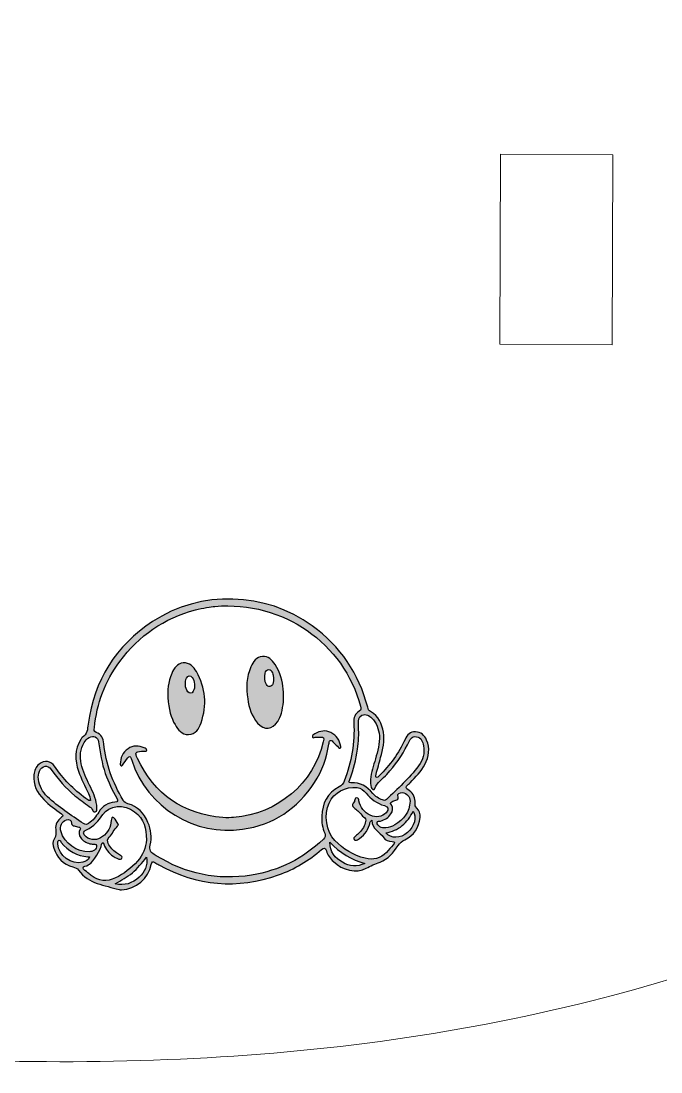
# Model space of a CAD drawing. Header units: millimetres. Extents: x 61 to 267, y -342 to -26.
# Drawn here: x 136.33 to 164.82, y -342.12 to -295.32 of the extents above; entities that cross this region are included whole.
import ezdxf

# ---------------------------------------------------------------- set-up
doc = ezdxf.new("R2010")
doc.units = ezdxf.units.MM
doc.header["$MEASUREMENT"] = 0
doc.layers.add('Layer 1', color=7, linetype='Continuous', lineweight=0)

# ---------------------------------------------------------------- blocks, each defined once
blk = doc.blocks.new('Block_1')
at = {"layer": 'Layer 1', "true_color": 0x000000, "transparency": 33554687}
h = blk.add_hatch(color=18, dxfattribs=at)
h.dxf.hatch_style = 2
edge = h.paths.add_edge_path()
edge.add_spline(control_points=[(141.924, -332.552), (141.711, -332.815), (141.525, -333.053), (141.291, -333.248), (141.057, -333.441), (140.793, -333.583), (140.529, -333.735), (140.937, -333.834), (141.286, -333.725), (141.588, -333.448), (141.84, -333.216), (141.978, -332.939), (141.924, -332.552)], knot_values=[0, 0, 0, 0, 1, 1, 1, 2, 2, 2, 3, 3, 3, 4, 4, 4, 4], degree=3, periodic=0)
edge = h.paths.add_edge_path()
edge.add_spline(control_points=[(151.642, -332.832), (151.041, -332.666), (150.531, -332.356), (150.077, -331.882), (150.088, -332.334), (150.317, -332.594), (150.641, -332.78), (150.96, -332.962), (151.297, -332.997), (151.642, -332.832)], knot_values=[0, 0, 0, 0, 1, 1, 1, 2, 2, 2, 3, 3, 3, 3], degree=3, periodic=0)
edge = h.paths.add_edge_path()
edge.add_spline(control_points=[(153.786, -330.508), (153.669, -330.759), (153.509, -330.972), (153.302, -331.148), (153.094, -331.325), (152.848, -331.418), (152.575, -331.475), (152.807, -331.739), (153.226, -331.724), (153.536, -331.46), (153.842, -331.199), (153.971, -330.739), (153.786, -330.508)], knot_values=[0, 0, 0, 0, 1, 1, 1, 2, 2, 2, 3, 3, 3, 4, 4, 4, 4], degree=3, periodic=0)
edge = h.paths.add_edge_path()
edge.add_spline(control_points=[(139.386, -332.544), (139.356, -332.538), (139.334, -332.532), (139.313, -332.531), (138.815, -332.513), (138.436, -332.275), (138.128, -331.9), (138.097, -331.863), (138.085, -331.78), (138.024, -331.802), (137.963, -331.824), (137.975, -331.901), (137.977, -331.959), (137.99, -332.48), (138.583, -332.916), (139.088, -332.773), (139.21, -332.738), (139.331, -332.691), (139.386, -332.544)], knot_values=[0, 0, 0, 0, 1, 1, 1, 2, 2, 2, 3, 3, 3, 4, 4, 4, 5, 5, 5, 6, 6, 6, 6], degree=3, periodic=0)
edge = h.paths.add_edge_path()
edge.add_spline(control_points=[(152.577, -331.244), (152.707, -331.244), (152.845, -331.191), (152.971, -331.116), (153.371, -330.876), (153.635, -330.54), (153.653, -330.058), (153.661, -329.853), (153.504, -329.701), (153.309, -329.679), (153.206, -329.668), (153.085, -329.749), (153.103, -329.797), (153.194, -330.034), (152.99, -330.005), (152.887, -330.062), (152.814, -330.103), (152.747, -330.129), (152.82, -330.229), (152.918, -330.363), (152.878, -330.497), (152.801, -330.623), (152.694, -330.798), (152.528, -330.89), (152.336, -330.947), (152.285, -330.962), (152.199, -330.933), (152.191, -331.012), (152.182, -331.091), (152.238, -331.154), (152.302, -331.201), (152.379, -331.256), (152.467, -331.254), (152.577, -331.244)], knot_values=[0, 0, 0, 0, 1, 1, 1, 2, 2, 2, 3, 3, 3, 4, 4, 4, 5, 5, 5, 6, 6, 6, 7, 7, 7, 8, 8, 8, 9, 9, 9, 10, 10, 10, 11, 11, 11, 11], degree=3, periodic=0)
edge = h.paths.add_edge_path()
edge.add_spline(control_points=[(139.37, -332.31), (139.451, -332.301), (139.536, -332.303), (139.601, -332.242), (139.663, -332.184), (139.715, -332.111), (139.696, -332.027), (139.677, -331.937), (139.587, -331.995), (139.531, -331.977), (139.487, -331.964), (139.438, -331.966), (139.393, -331.954), (139.231, -331.909), (139.093, -331.826), (138.993, -331.686), (138.907, -331.565), (138.895, -331.442), (138.967, -331.308), (138.998, -331.251), (138.949, -331.222), (138.901, -331.209), (138.834, -331.191), (138.764, -331.18), (138.696, -331.163), (138.637, -331.148), (138.588, -331.125), (138.588, -331.048), (138.588, -330.904), (138.497, -330.843), (138.36, -330.89), (138.143, -330.965), (138.048, -331.17), (138.114, -331.419), (138.248, -331.918), (138.852, -332.346), (139.37, -332.31)], knot_values=[0, 0, 0, 0, 1, 1, 1, 2, 2, 2, 3, 3, 3, 4, 4, 4, 5, 5, 5, 6, 6, 6, 7, 7, 7, 8, 8, 8, 9, 9, 9, 10, 10, 10, 11, 11, 11, 12, 12, 12, 12], degree=3, periodic=0)
edge = h.paths.add_edge_path()
edge.add_spline(control_points=[(139.704, -330.231), (139.709, -330.296), (139.713, -330.325), (139.714, -330.354), (139.714, -330.424), (139.725, -330.507), (139.64, -330.533), (139.556, -330.559), (139.532, -330.481), (139.507, -330.424), (139.479, -330.36), (139.424, -330.329), (139.372, -330.291), (139.159, -330.136), (138.941, -329.986), (138.737, -329.821), (138.325, -329.486), (137.992, -329.079), (137.682, -328.65), (137.521, -328.427), (137.271, -328.467), (137.16, -328.719), (137.11, -328.835), (137.09, -328.956), (137.11, -329.08), (137.158, -329.384), (137.281, -329.648), (137.511, -329.861), (138.002, -330.318), (138.563, -330.681), (139.113, -331.058), (139.198, -331.117), (139.261, -331.092), (139.336, -331.048), (139.542, -330.929), (139.671, -330.738), (139.793, -330.546), (139.963, -330.279), (140.2, -330.129), (140.51, -330.1), (140.655, -330.086), (140.661, -330.038), (140.594, -329.925), (140.386, -329.577), (140.225, -329.207), (140.087, -328.826), (139.922, -328.371), (139.868, -327.893), (139.787, -327.421), (139.75, -327.199), (139.566, -327.12), (139.366, -327.227), (139.271, -327.277), (139.199, -327.353), (139.146, -327.447), (138.975, -327.746), (138.936, -328.065), (139.014, -328.397), (139.092, -328.73), (139.234, -329.038), (139.384, -329.343), (139.529, -329.637), (139.671, -329.934), (139.704, -330.231)], knot_values=[0, 0, 0, 0, 1, 1, 1, 2, 2, 2, 3, 3, 3, 4, 4, 4, 5, 5, 5, 6, 6, 6, 7, 7, 7, 8, 8, 8, 9, 9, 9, 10, 10, 10, 11, 11, 11, 12, 12, 12, 13, 13, 13, 14, 14, 14, 15, 15, 15, 16, 16, 16, 17, 17, 17, 18, 18, 18, 19, 19, 19, 20, 20, 20, 21, 21, 21, 21], degree=3, periodic=0)
edge = h.paths.add_edge_path()
edge.add_spline(control_points=[(152.288, -327.148), (152.255, -326.834), (152.162, -326.571), (151.956, -326.363), (151.836, -326.243), (151.69, -326.162), (151.511, -326.23), (151.333, -326.298), (151.361, -326.462), (151.351, -326.605), (151.348, -326.651), (151.354, -326.698), (151.357, -326.745), (151.38, -327.08), (151.362, -327.413), (151.316, -327.744), (151.253, -328.205), (151.136, -328.652), (150.973, -329.087), (150.951, -329.146), (150.875, -329.257), (151.024, -329.244), (151.445, -329.206), (151.739, -329.408), (151.99, -329.713), (152.105, -329.851), (152.256, -329.941), (152.423, -330.005), (152.488, -330.03), (152.541, -330.034), (152.598, -329.98), (153.101, -329.505), (153.618, -329.044), (154.033, -328.486), (154.229, -328.223), (154.315, -327.918), (154.255, -327.59), (154.223, -327.41), (154.16, -327.229), (153.94, -327.191), (153.707, -327.151), (153.648, -327.338), (153.567, -327.493), (153.556, -327.514), (153.547, -327.535), (153.537, -327.556), (153.292, -328.033), (152.992, -328.469), (152.626, -328.864), (152.439, -329.067), (152.179, -329.211), (152.086, -329.497), (152.075, -329.532), (152.036, -329.545), (151.997, -329.535), (151.952, -329.524), (151.931, -329.487), (151.921, -329.447), (151.894, -329.332), (151.891, -329.215), (151.899, -329.097), (151.921, -328.778), (152.02, -328.478), (152.113, -328.175), (152.217, -327.832), (152.292, -327.484), (152.288, -327.148)], knot_values=[0, 0, 0, 0, 1, 1, 1, 2, 2, 2, 3, 3, 3, 4, 4, 4, 5, 5, 5, 6, 6, 6, 7, 7, 7, 8, 8, 8, 9, 9, 9, 10, 10, 10, 11, 11, 11, 12, 12, 12, 13, 13, 13, 14, 14, 14, 15, 15, 15, 16, 16, 16, 17, 17, 17, 18, 18, 18, 19, 19, 19, 20, 20, 20, 21, 21, 21, 22, 22, 22, 22], degree=3, periodic=0)
edge = h.paths.add_edge_path()
edge.add_spline(control_points=[(139.985, -331.897), (139.925, -331.932), (139.926, -331.963), (139.923, -331.992), (139.895, -332.198), (139.555, -332.749), (139.386, -332.863), (139.366, -332.876), (139.342, -332.884), (139.326, -332.9), (139.257, -332.968), (139.085, -332.926), (139.094, -333.031), (139.101, -333.109), (139.232, -333.178), (139.31, -333.248), (139.358, -333.291), (139.41, -333.329), (139.461, -333.369), (139.795, -333.63), (140.152, -333.656), (140.533, -333.479), (140.917, -333.3), (141.234, -333.038), (141.518, -332.727), (141.766, -332.454), (141.902, -332.138), (141.913, -331.774), (141.926, -331.283), (141.8, -330.841), (141.392, -330.527), (140.937, -330.176), (140.243, -330.235), (139.973, -330.653), (139.787, -330.94), (139.572, -331.18), (139.256, -331.33), (139.075, -331.415), (139.078, -331.522), (139.235, -331.65), (139.436, -331.814), (139.737, -331.812), (139.967, -331.636), (140.204, -331.456), (140.334, -331.215), (140.348, -330.915), (140.351, -330.836), (140.374, -330.725), (140.471, -330.804), (140.551, -330.869), (140.586, -330.993), (140.664, -331.077), (140.686, -331.1), (140.658, -331.146), (140.632, -331.17), (140.482, -331.313), (140.402, -331.511), (140.261, -331.658), (140.169, -331.753), (140.173, -331.836), (140.219, -331.94), (140.297, -332.118), (140.427, -332.25), (140.583, -332.359), (140.641, -332.399), (140.703, -332.433), (140.762, -332.471), (140.808, -332.5), (140.856, -332.532), (140.827, -332.596), (140.799, -332.657), (140.741, -332.65), (140.689, -332.634), (140.57, -332.598), (140.465, -332.536), (140.368, -332.457), (140.187, -332.312), (140.063, -332.124), (139.985, -331.897)], knot_values=[0, 0, 0, 0, 1, 1, 1, 2, 2, 2, 3, 3, 3, 4, 4, 4, 5, 5, 5, 6, 6, 6, 7, 7, 7, 8, 8, 8, 9, 9, 9, 10, 10, 10, 11, 11, 11, 12, 12, 12, 13, 13, 13, 14, 14, 14, 15, 15, 15, 16, 16, 16, 17, 17, 17, 18, 18, 18, 19, 19, 19, 20, 20, 20, 21, 21, 21, 22, 22, 22, 23, 23, 23, 24, 24, 24, 25, 25, 25, 26, 26, 26, 26], degree=3, periodic=0)
edge = h.paths.add_edge_path()
edge.add_spline(control_points=[(151.946, -330.908), (151.855, -330.991), (151.864, -331.054), (151.846, -331.107), (151.75, -331.396), (151.586, -331.63), (151.31, -331.774), (151.264, -331.798), (151.206, -331.818), (151.167, -331.762), (151.127, -331.705), (151.168, -331.663), (151.208, -331.627), (151.251, -331.587), (151.299, -331.553), (151.342, -331.513), (151.492, -331.377), (151.611, -331.219), (151.66, -331.018), (151.678, -330.944), (151.701, -330.858), (151.633, -330.804), (151.504, -330.7), (151.413, -330.559), (151.287, -330.455), (151.159, -330.349), (150.975, -330.271), (151.181, -330.076), (151.187, -330.07), (151.183, -330.053), (151.185, -330.041), (151.191, -329.982), (151.2, -329.913), (151.272, -329.908), (151.362, -329.902), (151.361, -329.984), (151.375, -330.045), (151.444, -330.337), (151.61, -330.553), (151.879, -330.686), (152.133, -330.812), (152.426, -330.763), (152.587, -330.572), (152.717, -330.418), (152.7, -330.311), (152.51, -330.258), (152.173, -330.162), (151.916, -329.966), (151.696, -329.703), (151.594, -329.582), (151.472, -329.476), (151.303, -329.455), (150.782, -329.389), (150.271, -329.67), (150.047, -330.145), (149.81, -330.65), (149.917, -331.41), (150.304, -331.811), (150.678, -332.197), (151.128, -332.468), (151.653, -332.601), (152.014, -332.692), (152.34, -332.619), (152.603, -332.341), (152.707, -332.23), (152.804, -332.112), (152.906, -331.999), (152.983, -331.914), (152.991, -331.863), (152.852, -331.853), (152.708, -331.844), (152.551, -331.806), (152.479, -331.685), (152.319, -331.418), (151.946, -331.316), (151.946, -330.908)], knot_values=[0, 0, 0, 0, 1, 1, 1, 2, 2, 2, 3, 3, 3, 4, 4, 4, 5, 5, 5, 6, 6, 6, 7, 7, 7, 8, 8, 8, 9, 9, 9, 10, 10, 10, 11, 11, 11, 12, 12, 12, 13, 13, 13, 14, 14, 14, 15, 15, 15, 16, 16, 16, 17, 17, 17, 18, 18, 18, 19, 19, 19, 20, 20, 20, 21, 21, 21, 22, 22, 22, 23, 23, 23, 24, 24, 24, 25, 25, 25, 25], degree=3, periodic=0)
edge = h.paths.add_edge_path()
edge.add_spline(control_points=[(144.968, -321.385), (144.788, -321.401), (144.44, -321.456), (144.1, -321.545), (142.703, -321.908), (141.58, -322.684), (140.727, -323.843), (140.081, -324.721), (139.706, -325.709), (139.598, -326.795), (139.589, -326.879), (139.571, -326.957), (139.68, -326.996), (139.914, -327.081), (139.998, -327.263), (140.02, -327.501), (140.103, -328.404), (140.425, -329.228), (140.874, -330.009), (140.925, -330.096), (140.995, -330.142), (141.091, -330.17), (141.526, -330.298), (141.814, -330.59), (141.986, -331.001), (142.122, -331.329), (142.164, -331.675), (142.088, -332.018), (142.044, -332.22), (142.083, -332.344), (142.265, -332.429), (142.296, -332.444), (142.323, -332.468), (142.353, -332.487), (143.661, -333.297), (145.071, -333.598), (146.595, -333.352), (147.832, -333.152), (148.892, -332.608), (149.797, -331.749), (149.881, -331.669), (149.908, -331.598), (149.857, -331.488), (149.748, -331.249), (149.713, -330.99), (149.723, -330.732), (149.746, -330.164), (149.958, -329.694), (150.492, -329.424), (150.611, -329.364), (150.683, -329.284), (150.727, -329.161), (151.031, -328.32), (151.212, -327.461), (151.145, -326.561), (151.129, -326.343), (151.194, -326.164), (151.39, -326.056), (151.499, -325.995), (151.472, -325.922), (151.448, -325.834), (150.701, -323.027), (148.029, -321.137), (144.968, -321.385)], knot_values=[0, 0, 0, 0, 1, 1, 1, 2, 2, 2, 3, 3, 3, 4, 4, 4, 5, 5, 5, 6, 6, 6, 7, 7, 7, 8, 8, 8, 9, 9, 9, 10, 10, 10, 11, 11, 11, 12, 12, 12, 13, 13, 13, 14, 14, 14, 15, 15, 15, 16, 16, 16, 17, 17, 17, 18, 18, 18, 19, 19, 19, 20, 20, 20, 21, 21, 21, 21], degree=3, periodic=0)
edge = h.paths.add_edge_path()
edge.add_spline(control_points=[(139.424, -330.036), (139.43, -329.917), (139.377, -329.819), (139.332, -329.72), (139.183, -329.389), (139.011, -329.067), (138.893, -328.723), (138.726, -328.237), (138.705, -327.759), (138.997, -327.306), (139.016, -327.276), (139.032, -327.238), (139.06, -327.222), (139.294, -327.088), (139.29, -326.857), (139.321, -326.631), (139.585, -324.675), (140.547, -323.146), (142.189, -322.063), (144.336, -320.647), (147.216, -320.738), (149.299, -322.249), (150.56, -323.163), (151.374, -324.376), (151.768, -325.877), (151.79, -325.96), (151.814, -326.027), (151.896, -326.073), (152.254, -326.273), (152.404, -326.608), (152.47, -326.992), (152.536, -327.379), (152.437, -327.748), (152.341, -328.117), (152.276, -328.366), (152.207, -328.615), (152.142, -328.864), (152.131, -328.908), (152.107, -328.971), (152.149, -328.996), (152.206, -329.031), (152.24, -328.963), (152.274, -328.929), (152.755, -328.457), (153.155, -327.926), (153.432, -327.309), (153.525, -327.102), (153.66, -326.964), (153.895, -326.972), (154.139, -326.98), (154.299, -327.124), (154.391, -327.336), (154.554, -327.708), (154.492, -328.071), (154.312, -328.419), (154.148, -328.735), (153.901, -328.986), (153.654, -329.237), (153.633, -329.258), (153.611, -329.277), (153.59, -329.297), (153.432, -329.455), (153.431, -329.456), (153.617, -329.584), (153.815, -329.721), (153.893, -329.915), (153.876, -330.146), (153.869, -330.236), (153.888, -330.299), (153.954, -330.363), (154.07, -330.475), (154.114, -330.625), (154.097, -330.782), (154.047, -331.232), (153.836, -331.583), (153.419, -331.779), (153.29, -331.84), (153.199, -331.921), (153.121, -332.035), (152.912, -332.344), (152.676, -332.635), (152.317, -332.77), (152.103, -332.85), (151.9, -332.939), (151.7, -333.049), (151.28, -333.281), (150.636, -333.136), (150.244, -332.747), (150.105, -332.609), (149.981, -332.458), (149.927, -332.268), (149.881, -332.107), (149.824, -332.121), (149.716, -332.215), (149.149, -332.708), (148.509, -333.086), (147.802, -333.338), (145.957, -333.995), (144.176, -333.84), (142.463, -332.892), (142.407, -332.86), (142.35, -332.83), (142.297, -332.793), (142.189, -332.718), (142.156, -332.749), (142.133, -332.874), (142.013, -333.505), (141.446, -333.979), (140.803, -333.999), (140.768, -334), (140.73, -334.006), (140.698, -333.996), (140.054, -333.798), (139.341, -333.743), (138.894, -333.132), (138.833, -333.048), (138.745, -333.012), (138.644, -332.985), (138.205, -332.869), (137.932, -332.575), (137.79, -332.152), (137.744, -332.014), (137.731, -331.861), (137.811, -331.743), (137.906, -331.602), (137.901, -331.469), (137.879, -331.316), (137.844, -331.083), (137.956, -330.906), (138.14, -330.777), (138.224, -330.717), (138.22, -330.685), (138.141, -330.627), (137.868, -330.425), (137.583, -330.238), (137.347, -329.99), (137.051, -329.68), (136.865, -329.328), (136.907, -328.886), (136.925, -328.7), (136.991, -328.533), (137.143, -328.411), (137.376, -328.225), (137.663, -328.257), (137.83, -328.505), (138.208, -329.065), (138.671, -329.541), (139.218, -329.935), (139.278, -329.978), (139.329, -330.04), (139.424, -330.036)], knot_values=[0, 0, 0, 0, 1, 1, 1, 2, 2, 2, 3, 3, 3, 4, 4, 4, 5, 5, 5, 6, 6, 6, 7, 7, 7, 8, 8, 8, 9, 9, 9, 10, 10, 10, 11, 11, 11, 12, 12, 12, 13, 13, 13, 14, 14, 14, 15, 15, 15, 16, 16, 16, 17, 17, 17, 18, 18, 18, 19, 19, 19, 20, 20, 20, 21, 21, 21, 22, 22, 22, 23, 23, 23, 24, 24, 24, 25, 25, 25, 26, 26, 26, 27, 27, 27, 28, 28, 28, 29, 29, 29, 30, 30, 30, 31, 31, 31, 32, 32, 32, 33, 33, 33, 34, 34, 34, 35, 35, 35, 36, 36, 36, 37, 37, 37, 38, 38, 38, 39, 39, 39, 40, 40, 40, 41, 41, 41, 42, 42, 42, 43, 43, 43, 44, 44, 44, 45, 45, 45, 46, 46, 46, 47, 47, 47, 48, 48, 48, 49, 49, 49, 50, 50, 50, 50], degree=3, periodic=0)
h = blk.add_hatch(color=18, dxfattribs=at)
h.dxf.hatch_style = 2
edge = h.paths.add_edge_path()
edge.add_spline(control_points=[(147.569, -324.529), (147.56, -324.492), (147.55, -324.416), (147.523, -324.346), (147.496, -324.276), (147.46, -324.2), (147.368, -324.2), (147.27, -324.199), (147.225, -324.276), (147.204, -324.356), (147.16, -324.531), (147.174, -324.703), (147.26, -324.864), (147.292, -324.925), (147.344, -324.96), (147.417, -324.951), (147.483, -324.942), (147.519, -324.899), (147.543, -324.842), (147.58, -324.753), (147.576, -324.66), (147.569, -324.529)], knot_values=[0, 0, 0, 0, 1, 1, 1, 2, 2, 2, 3, 3, 3, 4, 4, 4, 5, 5, 5, 6, 6, 6, 7, 7, 7, 7], degree=3, periodic=0)
edge = h.paths.add_edge_path()
edge.add_spline(control_points=[(148.008, -325.062), (148.04, -325.485), (148.019, -325.816), (147.924, -326.14), (147.887, -326.27), (147.838, -326.394), (147.764, -326.509), (147.523, -326.884), (147.158, -326.916), (146.864, -326.579), (146.597, -326.272), (146.484, -325.897), (146.425, -325.505), (146.352, -325.017), (146.366, -324.535), (146.57, -324.076), (146.671, -323.85), (146.811, -323.639), (147.079, -323.617), (147.34, -323.596), (147.51, -323.771), (147.645, -323.974), (147.881, -324.33), (147.974, -324.732), (148.008, -325.062)], knot_values=[0, 0, 0, 0, 1, 1, 1, 2, 2, 2, 3, 3, 3, 4, 4, 4, 5, 5, 5, 6, 6, 6, 7, 7, 7, 8, 8, 8, 8], degree=3, periodic=0)
h = blk.add_hatch(color=18, dxfattribs=at)
h.dxf.hatch_style = 2
edge = h.paths.add_edge_path()
edge.add_spline(control_points=[(143.655, -324.88), (143.659, -324.994), (143.688, -325.1), (143.763, -325.187), (143.847, -325.282), (143.939, -325.273), (144.004, -325.167), (144.096, -325.015), (144.071, -324.689), (143.956, -324.552), (143.87, -324.449), (143.771, -324.457), (143.705, -324.576), (143.654, -324.67), (143.644, -324.774), (143.655, -324.88)], knot_values=[0, 0, 0, 0, 1, 1, 1, 2, 2, 2, 3, 3, 3, 4, 4, 4, 5, 5, 5, 5], degree=3, periodic=0)
edge = h.paths.add_edge_path()
edge.add_spline(control_points=[(142.869, -325.449), (142.853, -325.155), (142.877, -324.755), (143.041, -324.374), (143.142, -324.139), (143.282, -323.925), (143.559, -323.903), (143.837, -323.882), (144.016, -324.072), (144.141, -324.291), (144.558, -325.018), (144.62, -325.786), (144.348, -326.574), (144.259, -326.833), (144.114, -327.076), (143.793, -327.09), (143.485, -327.104), (143.327, -326.881), (143.19, -326.65), (143.018, -326.359), (142.911, -325.968), (142.869, -325.449)], knot_values=[0, 0, 0, 0, 1, 1, 1, 2, 2, 2, 3, 3, 3, 4, 4, 4, 5, 5, 5, 6, 6, 6, 7, 7, 7, 7], degree=3, periodic=0)
h = blk.add_hatch(color=18, dxfattribs=at)
h.dxf.hatch_style = 2
edge = h.paths.add_edge_path()
edge.add_spline(control_points=[(145.799, -330.789), (147.766, -330.629), (149.354, -329.259), (149.789, -327.42), (149.837, -327.218), (149.837, -327.216), (149.628, -327.205), (149.575, -327.202), (149.522, -327.206), (149.47, -327.207), (149.415, -327.208), (149.34, -327.268), (149.31, -327.205), (149.276, -327.132), (149.364, -327.097), (149.413, -327.065), (149.64, -326.918), (149.884, -326.885), (150.131, -327.003), (150.389, -327.126), (150.521, -327.347), (150.57, -327.622), (150.575, -327.651), (150.579, -327.683), (150.548, -327.701), (150.515, -327.72), (150.493, -327.691), (150.474, -327.672), (150.399, -327.598), (150.329, -327.518), (150.251, -327.448), (150.206, -327.407), (150.162, -327.331), (150.094, -327.357), (150.038, -327.378), (150.052, -327.459), (150.043, -327.515), (149.939, -328.128), (149.744, -328.709), (149.402, -329.231), (148.64, -330.398), (147.576, -331.105), (146.189, -331.312), (144.095, -331.625), (141.954, -330.361), (141.261, -328.238), (141.252, -328.21), (141.241, -328.183), (141.233, -328.155), (141.206, -328.056), (141.158, -328.041), (141.094, -328.125), (141.013, -328.232), (140.936, -328.343), (140.856, -328.451), (140.839, -328.473), (140.822, -328.504), (140.786, -328.491), (140.754, -328.479), (140.751, -328.446), (140.752, -328.417), (140.756, -328.131), (140.854, -327.886), (141.098, -327.724), (141.326, -327.574), (141.572, -327.569), (141.817, -327.686), (141.867, -327.709), (141.947, -327.732), (141.929, -327.801), (141.912, -327.865), (141.838, -327.824), (141.79, -327.828), (141.76, -327.83), (141.731, -327.829), (141.702, -327.832), (141.416, -327.861), (141.395, -327.893), (141.517, -328.153), (142.272, -329.765), (143.544, -330.636), (145.313, -330.786), (145.505, -330.802), (145.699, -330.789), (145.799, -330.789)], knot_values=[0, 0, 0, 0, 1, 1, 1, 2, 2, 2, 3, 3, 3, 4, 4, 4, 5, 5, 5, 6, 6, 6, 7, 7, 7, 8, 8, 8, 9, 9, 9, 10, 10, 10, 11, 11, 11, 12, 12, 12, 13, 13, 13, 14, 14, 14, 15, 15, 15, 16, 16, 16, 17, 17, 17, 18, 18, 18, 19, 19, 19, 20, 20, 20, 21, 21, 21, 22, 22, 22, 23, 23, 23, 24, 24, 24, 25, 25, 25, 26, 26, 26, 27, 27, 27, 28, 28, 28, 28], degree=3, periodic=0)
at = {"layer": 'Layer 1', "color": 18, "lineweight": 25, "true_color": 0x000000}
for points, knots in [([(139.424, -330.036), (139.43, -329.917), (139.377, -329.819), (139.332, -329.72), (139.183, -329.389), (139.011, -329.067), (138.893, -328.723), (138.726, -328.237), (138.705, -327.759), (138.997, -327.306), (139.016, -327.276), (139.032, -327.238), (139.06, -327.222), (139.294, -327.088), (139.29, -326.857), (139.321, -326.631), (139.585, -324.675), (140.547, -323.146), (142.189, -322.063), (144.336, -320.647), (147.216, -320.738), (149.299, -322.249), (150.56, -323.163), (151.374, -324.376), (151.768, -325.877), (151.79, -325.96), (151.814, -326.027), (151.896, -326.073), (152.254, -326.273), (152.404, -326.608), (152.47, -326.992), (152.536, -327.379), (152.437, -327.748), (152.341, -328.117), (152.276, -328.366), (152.207, -328.615), (152.142, -328.864), (152.131, -328.908), (152.107, -328.971), (152.149, -328.996), (152.206, -329.031), (152.24, -328.963), (152.274, -328.929), (152.755, -328.457), (153.155, -327.926), (153.432, -327.309), (153.525, -327.102), (153.66, -326.964), (153.895, -326.972), (154.139, -326.98), (154.299, -327.124), (154.391, -327.336), (154.554, -327.708), (154.492, -328.071), (154.312, -328.419), (154.148, -328.735), (153.901, -328.986), (153.654, -329.237), (153.633, -329.258), (153.611, -329.277), (153.59, -329.297), (153.432, -329.455), (153.431, -329.456), (153.617, -329.584), (153.815, -329.721), (153.893, -329.915), (153.876, -330.146), (153.869, -330.236), (153.888, -330.299), (153.954, -330.363), (154.07, -330.475), (154.114, -330.625), (154.097, -330.782), (154.047, -331.232), (153.836, -331.583), (153.419, -331.779), (153.29, -331.84), (153.199, -331.921), (153.121, -332.035), (152.912, -332.344), (152.676, -332.635), (152.317, -332.77), (152.103, -332.85), (151.9, -332.939), (151.7, -333.049), (151.28, -333.281), (150.636, -333.136), (150.244, -332.747), (150.105, -332.609), (149.981, -332.458), (149.927, -332.268), (149.881, -332.107), (149.824, -332.121), (149.716, -332.215), (149.149, -332.708), (148.509, -333.086), (147.802, -333.338), (145.957, -333.995), (144.176, -333.84), (142.463, -332.892), (142.407, -332.86), (142.35, -332.83), (142.297, -332.793), (142.189, -332.718), (142.156, -332.749), (142.133, -332.874), (142.013, -333.505), (141.446, -333.979), (140.803, -333.999), (140.768, -334), (140.73, -334.006), (140.698, -333.996), (140.054, -333.798), (139.341, -333.743), (138.894, -333.132), (138.833, -333.048), (138.745, -333.012), (138.644, -332.985), (138.205, -332.869), (137.932, -332.575), (137.79, -332.152), (137.744, -332.014), (137.731, -331.861), (137.811, -331.743), (137.906, -331.602), (137.901, -331.469), (137.879, -331.316), (137.844, -331.083), (137.956, -330.906), (138.14, -330.777), (138.224, -330.717), (138.22, -330.685), (138.141, -330.627), (137.868, -330.425), (137.583, -330.238), (137.347, -329.99), (137.051, -329.68), (136.865, -329.328), (136.907, -328.886), (136.925, -328.7), (136.991, -328.533), (137.143, -328.411), (137.376, -328.225), (137.663, -328.257), (137.83, -328.505), (138.208, -329.065), (138.671, -329.541), (139.218, -329.935), (139.278, -329.978), (139.329, -330.04), (139.424, -330.036)], [0, 0, 0, 0, 1, 1, 1, 2, 2, 2, 3, 3, 3, 4, 4, 4, 5, 5, 5, 6, 6, 6, 7, 7, 7, 8, 8, 8, 9, 9, 9, 10, 10, 10, 11, 11, 11, 12, 12, 12, 13, 13, 13, 14, 14, 14, 15, 15, 15, 16, 16, 16, 17, 17, 17, 18, 18, 18, 19, 19, 19, 20, 20, 20, 21, 21, 21, 22, 22, 22, 23, 23, 23, 24, 24, 24, 25, 25, 25, 26, 26, 26, 27, 27, 27, 28, 28, 28, 29, 29, 29, 30, 30, 30, 31, 31, 31, 32, 32, 32, 33, 33, 33, 34, 34, 34, 35, 35, 35, 36, 36, 36, 37, 37, 37, 38, 38, 38, 39, 39, 39, 40, 40, 40, 41, 41, 41, 42, 42, 42, 43, 43, 43, 44, 44, 44, 45, 45, 45, 46, 46, 46, 47, 47, 47, 48, 48, 48, 49, 49, 49, 50, 50, 50, 50]), ([(144.968, -321.385), (144.788, -321.401), (144.44, -321.456), (144.1, -321.545), (142.703, -321.908), (141.58, -322.684), (140.727, -323.843), (140.081, -324.721), (139.706, -325.709), (139.598, -326.795), (139.589, -326.879), (139.571, -326.957), (139.68, -326.996), (139.914, -327.081), (139.998, -327.263), (140.02, -327.501), (140.103, -328.404), (140.425, -329.228), (140.874, -330.009), (140.925, -330.096), (140.995, -330.142), (141.091, -330.17), (141.526, -330.298), (141.814, -330.59), (141.986, -331.001), (142.122, -331.329), (142.164, -331.675), (142.088, -332.018), (142.044, -332.22), (142.083, -332.344), (142.265, -332.429), (142.296, -332.444), (142.323, -332.468), (142.353, -332.487), (143.661, -333.297), (145.071, -333.598), (146.595, -333.352), (147.832, -333.152), (148.892, -332.608), (149.797, -331.749), (149.881, -331.669), (149.908, -331.598), (149.857, -331.488), (149.748, -331.249), (149.713, -330.99), (149.723, -330.732), (149.746, -330.164), (149.958, -329.694), (150.492, -329.424), (150.611, -329.364), (150.683, -329.284), (150.727, -329.161), (151.031, -328.32), (151.212, -327.461), (151.145, -326.561), (151.129, -326.343), (151.194, -326.164), (151.39, -326.056), (151.499, -325.995), (151.472, -325.922), (151.448, -325.834), (150.701, -323.027), (148.029, -321.137), (144.968, -321.385)], [0, 0, 0, 0, 1, 1, 1, 2, 2, 2, 3, 3, 3, 4, 4, 4, 5, 5, 5, 6, 6, 6, 7, 7, 7, 8, 8, 8, 9, 9, 9, 10, 10, 10, 11, 11, 11, 12, 12, 12, 13, 13, 13, 14, 14, 14, 15, 15, 15, 16, 16, 16, 17, 17, 17, 18, 18, 18, 19, 19, 19, 20, 20, 20, 21, 21, 21, 21]), ([(148.008, -325.062), (148.04, -325.485), (148.019, -325.816), (147.924, -326.14), (147.887, -326.27), (147.838, -326.394), (147.764, -326.509), (147.523, -326.884), (147.158, -326.916), (146.864, -326.579), (146.597, -326.272), (146.484, -325.897), (146.425, -325.505), (146.352, -325.017), (146.366, -324.535), (146.57, -324.076), (146.671, -323.85), (146.811, -323.639), (147.079, -323.617), (147.34, -323.596), (147.51, -323.771), (147.645, -323.974), (147.881, -324.33), (147.974, -324.732), (148.008, -325.062)], [0, 0, 0, 0, 1, 1, 1, 2, 2, 2, 3, 3, 3, 4, 4, 4, 5, 5, 5, 6, 6, 6, 7, 7, 7, 8, 8, 8, 8]), ([(142.869, -325.449), (142.853, -325.155), (142.877, -324.755), (143.041, -324.374), (143.142, -324.139), (143.282, -323.925), (143.559, -323.903), (143.837, -323.882), (144.016, -324.072), (144.141, -324.291), (144.558, -325.018), (144.62, -325.786), (144.348, -326.574), (144.259, -326.833), (144.114, -327.076), (143.793, -327.09), (143.485, -327.104), (143.327, -326.881), (143.19, -326.65), (143.018, -326.359), (142.911, -325.968), (142.869, -325.449)], [0, 0, 0, 0, 1, 1, 1, 2, 2, 2, 3, 3, 3, 4, 4, 4, 5, 5, 5, 6, 6, 6, 7, 7, 7, 7]), ([(147.569, -324.529), (147.56, -324.492), (147.55, -324.416), (147.523, -324.346), (147.496, -324.276), (147.46, -324.2), (147.368, -324.2), (147.27, -324.199), (147.225, -324.276), (147.204, -324.356), (147.16, -324.531), (147.174, -324.703), (147.26, -324.864), (147.292, -324.925), (147.344, -324.96), (147.417, -324.951), (147.483, -324.942), (147.519, -324.899), (147.543, -324.842), (147.58, -324.753), (147.576, -324.66), (147.569, -324.529)], [0, 0, 0, 0, 1, 1, 1, 2, 2, 2, 3, 3, 3, 4, 4, 4, 5, 5, 5, 6, 6, 6, 7, 7, 7, 7]), ([(143.655, -324.88), (143.659, -324.994), (143.688, -325.1), (143.763, -325.187), (143.847, -325.282), (143.939, -325.273), (144.004, -325.167), (144.096, -325.015), (144.071, -324.689), (143.956, -324.552), (143.87, -324.449), (143.771, -324.457), (143.705, -324.576), (143.654, -324.67), (143.644, -324.774), (143.655, -324.88)], [0, 0, 0, 0, 1, 1, 1, 2, 2, 2, 3, 3, 3, 4, 4, 4, 5, 5, 5, 5]), ([(152.288, -327.148), (152.255, -326.834), (152.162, -326.571), (151.956, -326.363), (151.836, -326.243), (151.69, -326.162), (151.511, -326.23), (151.333, -326.298), (151.361, -326.462), (151.351, -326.605), (151.348, -326.651), (151.354, -326.698), (151.357, -326.745), (151.38, -327.08), (151.362, -327.413), (151.316, -327.744), (151.253, -328.205), (151.136, -328.652), (150.973, -329.087), (150.951, -329.146), (150.875, -329.257), (151.024, -329.244), (151.445, -329.206), (151.739, -329.408), (151.99, -329.713), (152.105, -329.851), (152.256, -329.941), (152.423, -330.005), (152.488, -330.03), (152.541, -330.034), (152.598, -329.98), (153.101, -329.505), (153.618, -329.044), (154.033, -328.486), (154.229, -328.223), (154.315, -327.918), (154.255, -327.59), (154.223, -327.41), (154.16, -327.229), (153.94, -327.191), (153.707, -327.151), (153.648, -327.338), (153.567, -327.493), (153.556, -327.514), (153.547, -327.535), (153.537, -327.556), (153.292, -328.033), (152.992, -328.469), (152.626, -328.864), (152.439, -329.067), (152.179, -329.211), (152.086, -329.497), (152.075, -329.532), (152.036, -329.545), (151.997, -329.535), (151.952, -329.524), (151.931, -329.487), (151.921, -329.447), (151.894, -329.332), (151.891, -329.215), (151.899, -329.097), (151.921, -328.778), (152.02, -328.478), (152.113, -328.175), (152.217, -327.832), (152.292, -327.484), (152.288, -327.148)], [0, 0, 0, 0, 1, 1, 1, 2, 2, 2, 3, 3, 3, 4, 4, 4, 5, 5, 5, 6, 6, 6, 7, 7, 7, 8, 8, 8, 9, 9, 9, 10, 10, 10, 11, 11, 11, 12, 12, 12, 13, 13, 13, 14, 14, 14, 15, 15, 15, 16, 16, 16, 17, 17, 17, 18, 18, 18, 19, 19, 19, 20, 20, 20, 21, 21, 21, 22, 22, 22, 22]), ([(145.799, -330.789), (147.766, -330.629), (149.354, -329.259), (149.789, -327.42), (149.837, -327.218), (149.837, -327.216), (149.628, -327.205), (149.575, -327.202), (149.522, -327.206), (149.47, -327.207), (149.415, -327.208), (149.34, -327.268), (149.31, -327.205), (149.276, -327.132), (149.364, -327.097), (149.413, -327.065), (149.64, -326.918), (149.884, -326.885), (150.131, -327.003), (150.389, -327.126), (150.521, -327.347), (150.57, -327.622), (150.575, -327.651), (150.579, -327.683), (150.548, -327.701), (150.515, -327.72), (150.493, -327.691), (150.474, -327.672), (150.399, -327.598), (150.329, -327.518), (150.251, -327.448), (150.206, -327.407), (150.162, -327.331), (150.094, -327.357), (150.038, -327.378), (150.052, -327.459), (150.043, -327.515), (149.939, -328.128), (149.744, -328.709), (149.402, -329.231), (148.64, -330.398), (147.576, -331.105), (146.189, -331.312), (144.095, -331.625), (141.954, -330.361), (141.261, -328.238), (141.252, -328.21), (141.241, -328.183), (141.233, -328.155), (141.206, -328.056), (141.158, -328.041), (141.094, -328.125), (141.013, -328.232), (140.936, -328.343), (140.856, -328.451), (140.839, -328.473), (140.822, -328.504), (140.786, -328.491), (140.754, -328.479), (140.751, -328.446), (140.752, -328.417), (140.756, -328.131), (140.854, -327.886), (141.098, -327.724), (141.326, -327.574), (141.572, -327.569), (141.817, -327.686), (141.867, -327.709), (141.947, -327.732), (141.929, -327.801), (141.912, -327.865), (141.838, -327.824), (141.79, -327.828), (141.76, -327.83), (141.731, -327.829), (141.702, -327.832), (141.416, -327.861), (141.395, -327.893), (141.517, -328.153), (142.272, -329.765), (143.544, -330.636), (145.313, -330.786), (145.505, -330.802), (145.699, -330.789), (145.799, -330.789)], [0, 0, 0, 0, 1, 1, 1, 2, 2, 2, 3, 3, 3, 4, 4, 4, 5, 5, 5, 6, 6, 6, 7, 7, 7, 8, 8, 8, 9, 9, 9, 10, 10, 10, 11, 11, 11, 12, 12, 12, 13, 13, 13, 14, 14, 14, 15, 15, 15, 16, 16, 16, 17, 17, 17, 18, 18, 18, 19, 19, 19, 20, 20, 20, 21, 21, 21, 22, 22, 22, 23, 23, 23, 24, 24, 24, 25, 25, 25, 26, 26, 26, 27, 27, 27, 28, 28, 28, 28]), ([(139.704, -330.231), (139.709, -330.296), (139.713, -330.325), (139.714, -330.354), (139.714, -330.424), (139.725, -330.507), (139.64, -330.533), (139.556, -330.559), (139.532, -330.481), (139.507, -330.424), (139.479, -330.36), (139.424, -330.329), (139.372, -330.291), (139.159, -330.136), (138.941, -329.986), (138.737, -329.821), (138.325, -329.486), (137.992, -329.079), (137.682, -328.65), (137.521, -328.427), (137.271, -328.467), (137.16, -328.719), (137.11, -328.835), (137.09, -328.956), (137.11, -329.08), (137.158, -329.384), (137.281, -329.648), (137.511, -329.861), (138.002, -330.318), (138.563, -330.681), (139.113, -331.058), (139.198, -331.117), (139.261, -331.092), (139.336, -331.048), (139.542, -330.929), (139.671, -330.738), (139.793, -330.546), (139.963, -330.279), (140.2, -330.129), (140.51, -330.1), (140.655, -330.086), (140.661, -330.038), (140.594, -329.925), (140.386, -329.577), (140.225, -329.207), (140.087, -328.826), (139.922, -328.371), (139.868, -327.893), (139.787, -327.421), (139.75, -327.199), (139.566, -327.12), (139.366, -327.227), (139.271, -327.277), (139.199, -327.353), (139.146, -327.447), (138.975, -327.746), (138.936, -328.065), (139.014, -328.397), (139.092, -328.73), (139.234, -329.038), (139.384, -329.343), (139.529, -329.637), (139.671, -329.934), (139.704, -330.231)], [0, 0, 0, 0, 1, 1, 1, 2, 2, 2, 3, 3, 3, 4, 4, 4, 5, 5, 5, 6, 6, 6, 7, 7, 7, 8, 8, 8, 9, 9, 9, 10, 10, 10, 11, 11, 11, 12, 12, 12, 13, 13, 13, 14, 14, 14, 15, 15, 15, 16, 16, 16, 17, 17, 17, 18, 18, 18, 19, 19, 19, 20, 20, 20, 21, 21, 21, 21]), ([(151.946, -330.908), (151.855, -330.991), (151.864, -331.054), (151.846, -331.107), (151.75, -331.396), (151.586, -331.63), (151.31, -331.774), (151.264, -331.798), (151.206, -331.818), (151.167, -331.762), (151.127, -331.705), (151.168, -331.663), (151.208, -331.627), (151.251, -331.587), (151.299, -331.553), (151.342, -331.513), (151.492, -331.377), (151.611, -331.219), (151.66, -331.018), (151.678, -330.944), (151.701, -330.858), (151.633, -330.804), (151.504, -330.7), (151.413, -330.559), (151.287, -330.455), (151.159, -330.349), (150.975, -330.271), (151.181, -330.076), (151.187, -330.07), (151.183, -330.053), (151.185, -330.041), (151.191, -329.982), (151.2, -329.913), (151.272, -329.908), (151.362, -329.902), (151.361, -329.984), (151.375, -330.045), (151.444, -330.337), (151.61, -330.553), (151.879, -330.686), (152.133, -330.812), (152.426, -330.763), (152.587, -330.572), (152.717, -330.418), (152.7, -330.311), (152.51, -330.258), (152.173, -330.162), (151.916, -329.966), (151.696, -329.703), (151.594, -329.582), (151.472, -329.476), (151.303, -329.455), (150.782, -329.389), (150.271, -329.67), (150.047, -330.145), (149.81, -330.65), (149.917, -331.41), (150.304, -331.811), (150.678, -332.197), (151.128, -332.468), (151.653, -332.601), (152.014, -332.692), (152.34, -332.619), (152.603, -332.341), (152.707, -332.23), (152.804, -332.112), (152.906, -331.999), (152.983, -331.914), (152.991, -331.863), (152.852, -331.853), (152.708, -331.844), (152.551, -331.806), (152.479, -331.685), (152.319, -331.418), (151.946, -331.316), (151.946, -330.908)], [0, 0, 0, 0, 1, 1, 1, 2, 2, 2, 3, 3, 3, 4, 4, 4, 5, 5, 5, 6, 6, 6, 7, 7, 7, 8, 8, 8, 9, 9, 9, 10, 10, 10, 11, 11, 11, 12, 12, 12, 13, 13, 13, 14, 14, 14, 15, 15, 15, 16, 16, 16, 17, 17, 17, 18, 18, 18, 19, 19, 19, 20, 20, 20, 21, 21, 21, 22, 22, 22, 23, 23, 23, 24, 24, 24, 25, 25, 25, 25]), ([(152.577, -331.244), (152.707, -331.244), (152.845, -331.191), (152.971, -331.116), (153.371, -330.876), (153.635, -330.54), (153.653, -330.058), (153.661, -329.853), (153.504, -329.701), (153.309, -329.679), (153.206, -329.668), (153.085, -329.749), (153.103, -329.797), (153.194, -330.034), (152.99, -330.005), (152.887, -330.062), (152.814, -330.103), (152.747, -330.129), (152.82, -330.229), (152.918, -330.363), (152.878, -330.497), (152.801, -330.623), (152.694, -330.798), (152.528, -330.89), (152.336, -330.947), (152.285, -330.962), (152.199, -330.933), (152.191, -331.012), (152.182, -331.091), (152.238, -331.154), (152.302, -331.201), (152.379, -331.256), (152.467, -331.254), (152.577, -331.244)], [0, 0, 0, 0, 1, 1, 1, 2, 2, 2, 3, 3, 3, 4, 4, 4, 5, 5, 5, 6, 6, 6, 7, 7, 7, 8, 8, 8, 9, 9, 9, 10, 10, 10, 11, 11, 11, 11]), ([(139.985, -331.897), (139.925, -331.932), (139.926, -331.963), (139.923, -331.992), (139.895, -332.198), (139.555, -332.749), (139.386, -332.863), (139.366, -332.876), (139.342, -332.884), (139.326, -332.9), (139.257, -332.968), (139.085, -332.926), (139.094, -333.031), (139.101, -333.109), (139.232, -333.178), (139.31, -333.248), (139.358, -333.291), (139.41, -333.329), (139.461, -333.369), (139.795, -333.63), (140.152, -333.656), (140.533, -333.479), (140.917, -333.3), (141.234, -333.038), (141.518, -332.727), (141.766, -332.454), (141.902, -332.138), (141.913, -331.774), (141.926, -331.283), (141.8, -330.841), (141.392, -330.527), (140.937, -330.176), (140.243, -330.235), (139.973, -330.653), (139.787, -330.94), (139.572, -331.18), (139.256, -331.33), (139.075, -331.415), (139.078, -331.522), (139.235, -331.65), (139.436, -331.814), (139.737, -331.812), (139.967, -331.636), (140.204, -331.456), (140.334, -331.215), (140.348, -330.915), (140.351, -330.836), (140.374, -330.725), (140.471, -330.804), (140.551, -330.869), (140.586, -330.993), (140.664, -331.077), (140.686, -331.1), (140.658, -331.146), (140.632, -331.17), (140.482, -331.313), (140.402, -331.511), (140.261, -331.658), (140.169, -331.753), (140.173, -331.836), (140.219, -331.94), (140.297, -332.118), (140.427, -332.25), (140.583, -332.359), (140.641, -332.399), (140.703, -332.433), (140.762, -332.471), (140.808, -332.5), (140.856, -332.532), (140.827, -332.596), (140.799, -332.657), (140.741, -332.65), (140.689, -332.634), (140.57, -332.598), (140.465, -332.536), (140.368, -332.457), (140.187, -332.312), (140.063, -332.124), (139.985, -331.897)], [0, 0, 0, 0, 1, 1, 1, 2, 2, 2, 3, 3, 3, 4, 4, 4, 5, 5, 5, 6, 6, 6, 7, 7, 7, 8, 8, 8, 9, 9, 9, 10, 10, 10, 11, 11, 11, 12, 12, 12, 13, 13, 13, 14, 14, 14, 15, 15, 15, 16, 16, 16, 17, 17, 17, 18, 18, 18, 19, 19, 19, 20, 20, 20, 21, 21, 21, 22, 22, 22, 23, 23, 23, 24, 24, 24, 25, 25, 25, 26, 26, 26, 26]), ([(153.786, -330.508), (153.669, -330.759), (153.509, -330.972), (153.302, -331.148), (153.094, -331.325), (152.848, -331.418), (152.575, -331.475), (152.807, -331.739), (153.226, -331.724), (153.536, -331.46), (153.842, -331.199), (153.971, -330.739), (153.786, -330.508)], [0, 0, 0, 0, 1, 1, 1, 2, 2, 2, 3, 3, 3, 4, 4, 4, 4]), ([(139.37, -332.31), (139.451, -332.301), (139.536, -332.303), (139.601, -332.242), (139.663, -332.184), (139.715, -332.111), (139.696, -332.027), (139.677, -331.937), (139.587, -331.995), (139.531, -331.977), (139.487, -331.964), (139.438, -331.966), (139.393, -331.954), (139.231, -331.909), (139.093, -331.826), (138.993, -331.686), (138.907, -331.565), (138.895, -331.442), (138.967, -331.308), (138.998, -331.251), (138.949, -331.222), (138.901, -331.209), (138.834, -331.191), (138.764, -331.18), (138.696, -331.163), (138.637, -331.148), (138.588, -331.125), (138.588, -331.048), (138.588, -330.904), (138.497, -330.843), (138.36, -330.89), (138.143, -330.965), (138.048, -331.17), (138.114, -331.419), (138.248, -331.918), (138.852, -332.346), (139.37, -332.31)], [0, 0, 0, 0, 1, 1, 1, 2, 2, 2, 3, 3, 3, 4, 4, 4, 5, 5, 5, 6, 6, 6, 7, 7, 7, 8, 8, 8, 9, 9, 9, 10, 10, 10, 11, 11, 11, 12, 12, 12, 12]), ([(139.386, -332.544), (139.356, -332.538), (139.334, -332.532), (139.313, -332.531), (138.815, -332.513), (138.436, -332.275), (138.128, -331.9), (138.097, -331.863), (138.085, -331.78), (138.024, -331.802), (137.963, -331.824), (137.975, -331.901), (137.977, -331.959), (137.99, -332.48), (138.583, -332.916), (139.088, -332.773), (139.21, -332.738), (139.331, -332.691), (139.386, -332.544)], [0, 0, 0, 0, 1, 1, 1, 2, 2, 2, 3, 3, 3, 4, 4, 4, 5, 5, 5, 6, 6, 6, 6]), ([(151.642, -332.832), (151.041, -332.666), (150.531, -332.356), (150.077, -331.882), (150.088, -332.334), (150.317, -332.594), (150.641, -332.78), (150.96, -332.962), (151.297, -332.997), (151.642, -332.832)], [0, 0, 0, 0, 1, 1, 1, 2, 2, 2, 3, 3, 3, 3]), ([(141.924, -332.552), (141.711, -332.815), (141.525, -333.053), (141.291, -333.248), (141.057, -333.441), (140.793, -333.583), (140.529, -333.735), (140.937, -333.834), (141.286, -333.725), (141.588, -333.448), (141.84, -333.216), (141.978, -332.939), (141.924, -332.552)], [0, 0, 0, 0, 1, 1, 1, 2, 2, 2, 3, 3, 3, 4, 4, 4, 4])]:
    blk.add_open_spline(points, degree=3, knots=knots, dxfattribs=at)
blk = doc.blocks.new('Block_8')
at = {"layer": 'Layer 1', "color": 1, "lineweight": 0, "true_color": 0xff0000}
blk.add_lwpolyline([(162.644, -309.735), (157.644, -309.714), (157.679, -301.257), (162.679, -301.277)], close=True, dxfattribs=at)
blk.add_open_spline([(83.262, -152.7), (82.763, -152.933), (82.438, -153.545), (82.043, -153.993), (74.947, -162.031), (72.871, -171.721), (75.002, -181.726), (76.613, -189.289), (80.061, -196.522), (83.19, -203.683), (87.101, -212.634), (90.874, -221.689), (88.609, -231.555), (87.141, -237.948), (84.488, -244.161), (81.681, -250.133), (77.079, -259.925), (71.387, -269.226), (67.135, -279.153), (62.013, -291.11), (61.479, -303.248), (69.766, -314.426), (76.667, -323.736), (85.44, -330.725), (96.217, -335.056), (105.025, -338.596), (114.297, -340.086), (123.703, -340.946), (136.488, -342.116), (149.253, -342.098), (161.743, -338.945), (171.663, -336.441), (180.945, -332.303), (187.816, -324.286), (197.196, -313.34), (198.449, -300.676), (193.665, -287.708), (189.685, -276.922), (184.535, -266.543), (179.5, -256.179), (174.118, -245.099), (173.901, -234.267), (179.454, -223.244), (181.16, -219.858), (182.696, -216.34), (183.859, -212.738), (186.319, -205.125), (186.531, -197.486), (182.633, -190.213), (181.271, -187.672), (179.237, -184.945), (175.956, -186.322), (173.102, -187.52), (170.533, -189.434), (170.086, -193.329), (169.714, -196.567), (168.54, -199.807), (167.213, -202.823), (166.871, -203.598), (164.662, -208.164), (159.992, -210.186), (153.743, -212.89), (147.297, -209.197), (146.998, -209.02), (138.357, -203.894), (137.868, -191.025), (137.677, -185.983), (137.591, -183.737), (137.707, -181.888), (137.818, -180.678)], degree=3, knots=[0, 0, 0, 0, 1, 1, 1, 2, 2, 2, 3, 3, 3, 4, 4, 4, 5, 5, 5, 6, 6, 6, 7, 7, 7, 8, 8, 8, 9, 9, 9, 10, 10, 10, 11, 11, 11, 12, 12, 12, 13, 13, 13, 14, 14, 14, 15, 15, 15, 16, 16, 16, 17, 17, 17, 18, 18, 18, 19, 19, 19, 20, 20, 20, 21, 21, 21, 22, 22, 22, 23, 23, 23, 23], dxfattribs=at)

msp = doc.modelspace()

# ---------------------------------------------------------------- block references
at = {"layer": 'Layer 1'}
for name in ['Block_8', 'Block_1']:
    msp.add_blockref(name, (0, 0), dxfattribs=at)

doc.saveas('drawing.dxf')
